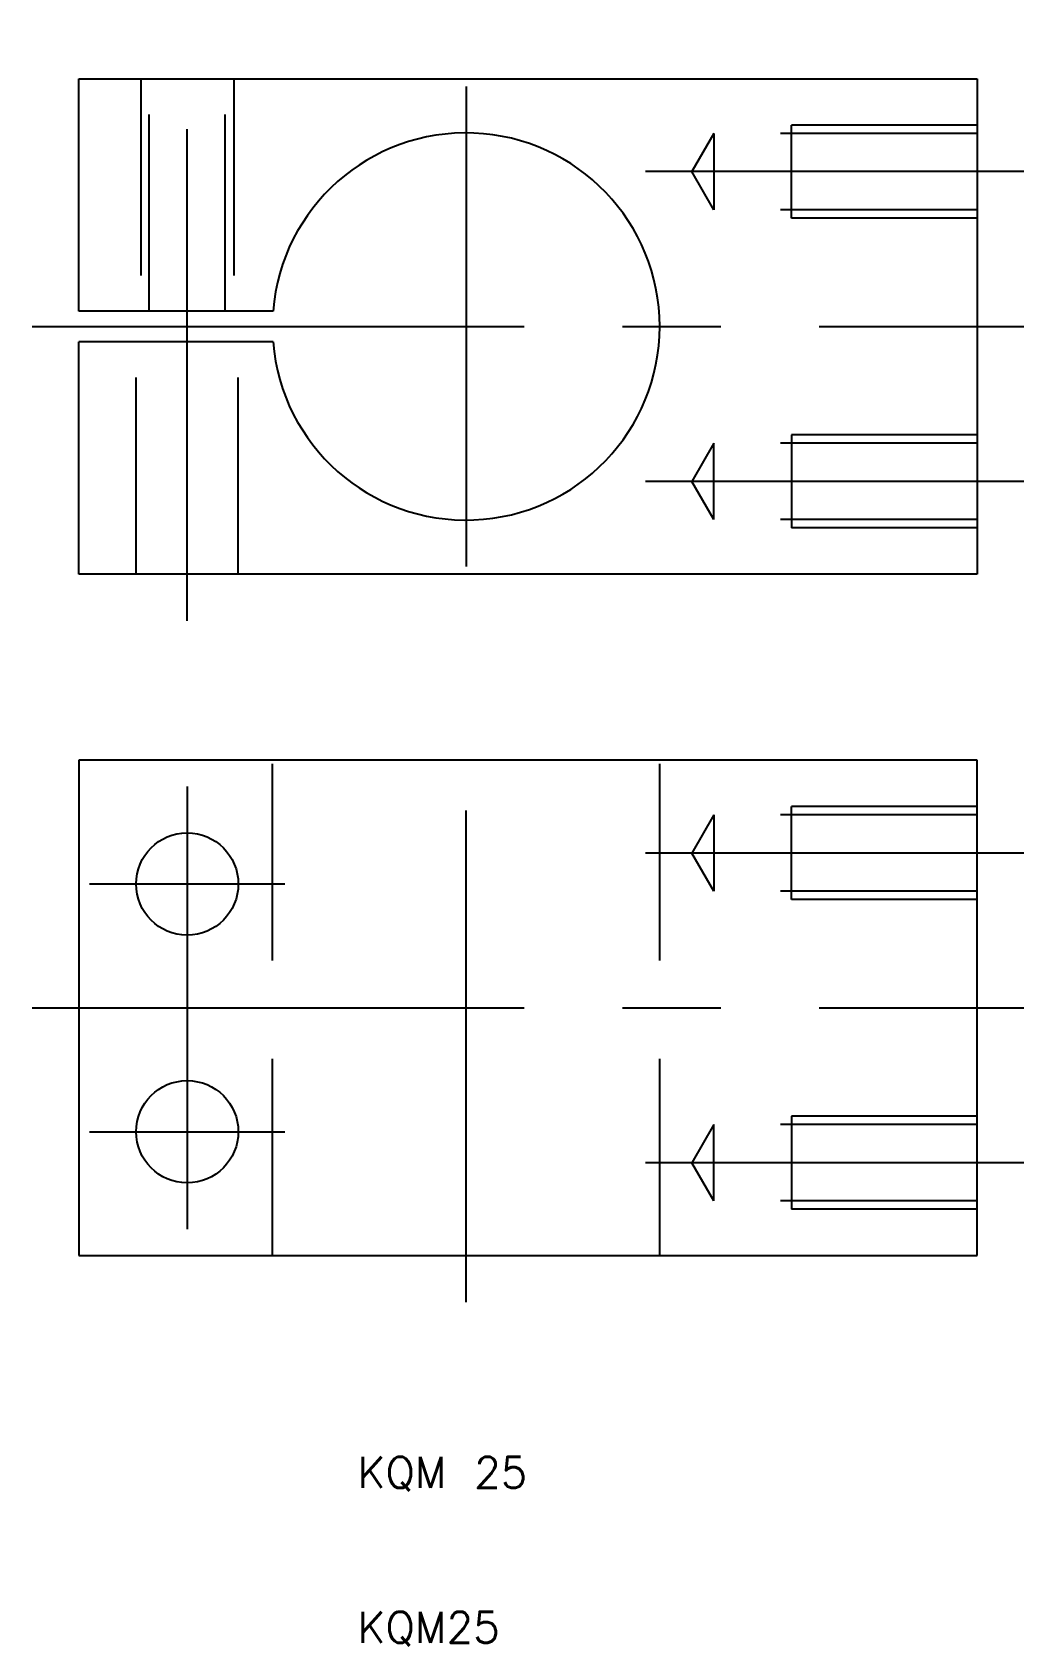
# Model space of a CAD drawing. Extents: x -11 to 53, y 10 to 114.
import ezdxf

# ---------------------------------------------------------------- set-up
doc = ezdxf.new("R2010")
doc.units = 0
doc.linetypes.add('CENTER', pattern=[50.8, 31.75, -6.35, 6.35, -6.35])
doc.linetypes.add('DASHED', pattern=[19.05, 12.7, -6.35])
doc.layers.get('0').update_dxf_attribs({"linetype": 'CONTINUOUS'})
doc.layers.add('CENTER', color=1, linetype='CENTER')
doc.styles.get("Standard").update_dxf_attribs({"font": 'txt.shx'})

msp = doc.modelspace()

# ---------------------------------------------------------------- linework, layer by layer
for p, q in [((-8, 111), (50, 111)), ((-8, 96), (-8, 111)), ((50, 111), (50, 79)), ((4.54, 96), (-8, 96)), ((4.54, 94), (-8, 94)), ((-8, 79), (-8, 94)), ((50, 79), (-8, 79)), ((-8, 67), (-8, 35)), ((50, 67), (-8, 67)), ((50, 35), (50, 67)), ((-8, 35), (50, 35))]:
    msp.add_line(p, q)
at = {"color": 3, "linetype": 'DASHED'}
for p, q in [((-4, 111), (-4, 96)), ((-3.46, 96), (-3.46, 111)), ((1.46, 96), (1.46, 111)), ((2, 111), (2, 96)), ((33, 107.46), (31.58, 105)), ((33, 107.46), (33, 102.54)), ((50, 107.46), (33, 107.46)), ((38, 102), (38, 108)), ((50, 108), (38, 108)), ((33, 102.54), (31.58, 105)), ((50, 102.54), (33, 102.54)), ((50, 102), (38, 102)), ((-4.3, 79), (-4.3, 94)), ((2.3, 79), (2.3, 94)), ((50, 88), (38, 88)), ((38, 88), (38, 82)), ((33, 87.46), (31.58, 85)), ((50, 87.46), (33, 87.46)), ((33, 82.54), (33, 87.46)), ((33, 82.54), (31.58, 85)), ((50, 82.54), (33, 82.54)), ((50, 82), (38, 82)), ((4.5, 35), (4.5, 67)), ((29.5, 35), (29.5, 67)), ((38, 58), (38, 64)), ((50, 64), (38, 64)), ((33, 63.46), (31.58, 61)), ((33, 63.46), (33, 58.54)), ((50, 63.46), (33, 63.46)), ((33, 58.54), (31.58, 61)), ((50, 58.54), (33, 58.54)), ((50, 58), (38, 58)), ((38, 44), (38, 38)), ((50, 44), (38, 44)), ((33, 43.46), (31.58, 41)), ((33, 38.54), (33, 43.46)), ((50, 43.46), (33, 43.46)), ((33, 38.54), (31.58, 41)), ((50, 38.54), (33, 38.54)), ((50, 38), (38, 38))]:
    msp.add_line(p, q, dxfattribs=at)
for centre in [(-1, 59), (-1, 43)]:
    msp.add_circle(centre, 3.3)
msp.add_arc((17, 95), 12.5, 184.5886, 175.4114)
at = {"layer": 'CENTER'}
for p, q in [((-1, 76), (-1, 114)), ((17, 110.5), (17, 79.5)), ((53, 105), (28.58, 105)), ((-11, 95), (53, 95)), ((53, 85), (28.58, 85)), ((17, 32), (17, 70)), ((-1, 65.3), (-1, 36.7)), ((53, 61), (28.58, 61)), ((-7.3, 59), (5.3, 59)), ((-11, 51), (53, 51)), ((-7.3, 43), (5.3, 43)), ((53, 41), (28.58, 41))]:
    msp.add_line(p, q, dxfattribs=at)

# ---------------------------------------------------------------- texts
for s, p in [('KQM 25', (10, 20)), ('KQM25', (10, 10))]:
    msp.add_text(s, height=2).set_placement(p)

doc.saveas('drawing.dxf')
